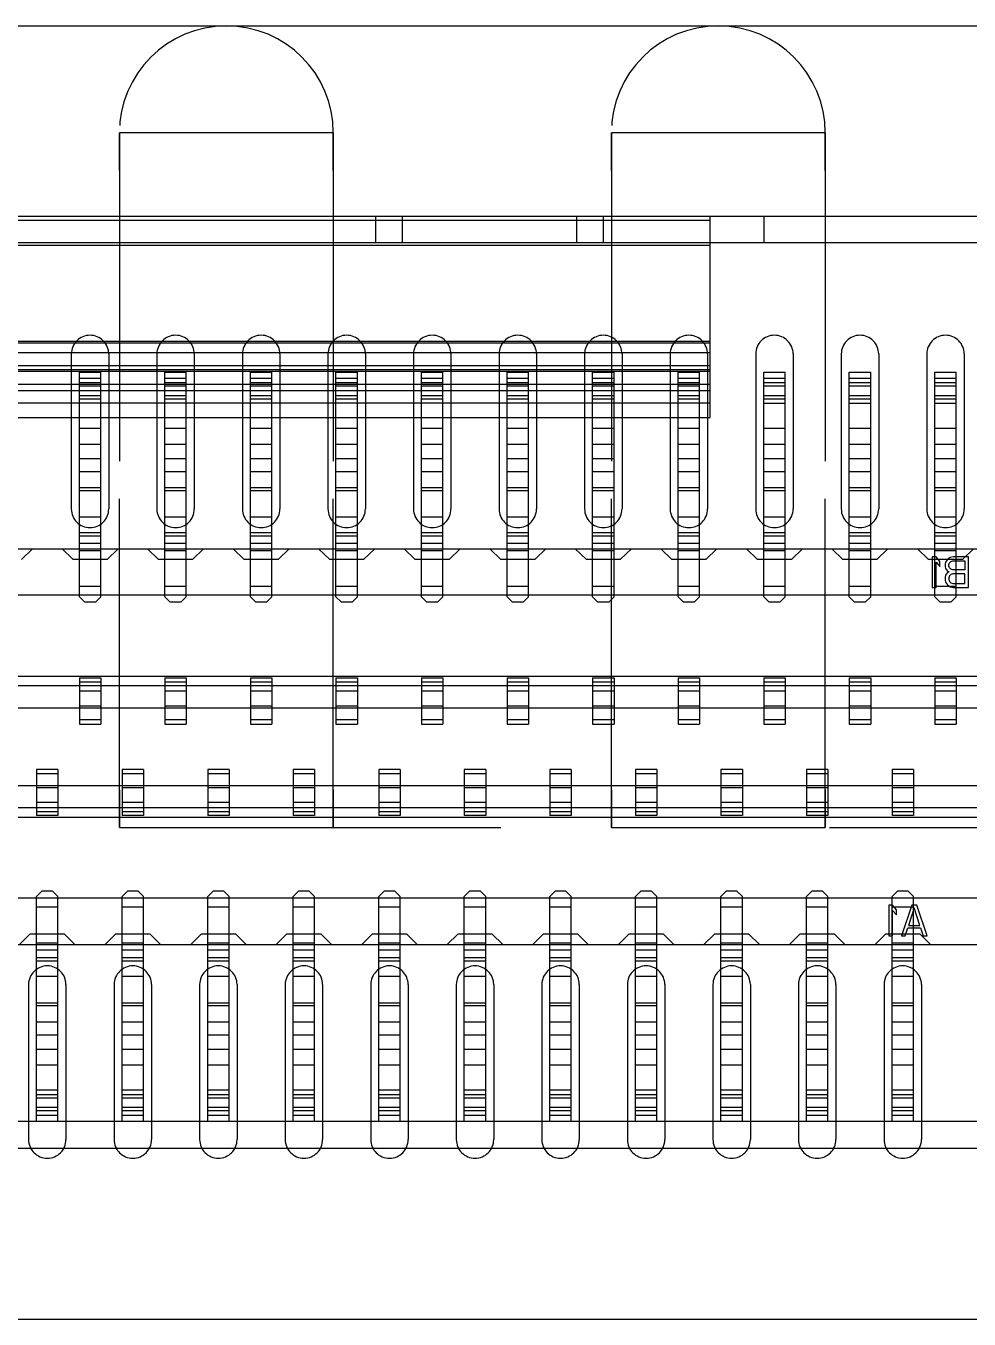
# Model space of a CAD drawing. Header units: millimetres. Extents: x 753 to 1632, y 352 to 973.
# Drawn here: x 1032.45 to 1041.27, y 761.05 to 773.15 of the extents above; entities that cross this region are included whole.
import ezdxf

# ---------------------------------------------------------------- set-up
doc = ezdxf.new("R2010")
doc.units = ezdxf.units.MM
doc.header["$LTSCALE"] = 30.734
doc.linetypes.add('HIDDEN', pattern=[0.2, 0.1, -0.1])
doc.layers.get('0').update_dxf_attribs({"linetype": 'CONTINUOUS'})
for name, color, linetype in [('02___PRT_ALL_AXES', 7, 'CONTINUOUS'), ('5_ALL_CURVES', 7, 'CONTINUOUS'), ('CURVES', 7, 'CONTINUOUS'), ('DEFAULT_2', 8, 'HIDDEN')]:
    doc.layers.add(name, color=color, linetype=linetype)

msp = doc.modelspace()

# ---------------------------------------------------------------- linework, layer by layer
at = {"color": 7, "linetype": 'Continuous'}
for p, q in [((1020.52568, 773.14776), (1043.52568, 773.14776)), ((1007.02568, 761.04776), (1106.52568, 761.04776))]:
    msp.add_line(p, q, dxfattribs=at)
at = {"color": 6, "linetype": 'Continuous'}
for p, q in [((1025.77568, 771.36797), (1042.32568, 771.36797)), ((1038.85068, 771.32622), (1029.25068, 771.32622)), ((1035.72068, 771.36797), (1035.72068, 771.11797)), ((1035.97068, 771.36797), (1035.97068, 771.11797)), ((1037.60068, 771.36797), (1037.60068, 771.11797)), ((1037.85068, 771.36797), (1037.85068, 771.11797)), ((1038.85068, 769.48496), (1038.85068, 771.36797)), ((1039.35068, 771.36797), (1039.35068, 771.11797)), ((1042.32568, 771.11797), (1025.77568, 771.11797)), ((1029.25068, 771.09704), (1038.85068, 771.09704)), ((1029.25068, 770.19643), (1038.85068, 770.19643)), ((1038.85068, 770.17959), (1029.25068, 770.17959)), ((1029.25068, 770.09172), (1038.85068, 770.09172)), ((1038.85068, 769.9673), (1029.25068, 769.9673)), ((1038.85068, 769.92959), (1029.25068, 769.92959)), ((1038.85068, 769.91495), (1029.25068, 769.91495)), ((1032.95068, 767.80494), (1032.95068, 769.90864)), ((1032.95068, 769.90856), (1033.15068, 769.90856)), ((1033.15068, 769.84965), (1032.95068, 769.84965)), ((1033.15068, 769.80823), (1032.95068, 769.80823)), ((1033.15068, 767.80494), (1033.15068, 769.90864)), ((1033.75068, 767.80494), (1033.75068, 769.90864)), ((1033.75068, 769.90856), (1033.95068, 769.90856)), ((1033.95068, 769.84965), (1033.75068, 769.84965)), ((1033.95068, 769.80823), (1033.75068, 769.80823)), ((1033.95068, 767.80494), (1033.95068, 769.90864)), ((1034.55068, 767.80494), (1034.55068, 769.90864)), ((1034.55068, 769.90856), (1034.75068, 769.90856)), ((1034.75068, 769.84965), (1034.55068, 769.84965)), ((1034.75068, 769.80823), (1034.55068, 769.80823)), ((1034.75068, 767.80494), (1034.75068, 769.90864)), ((1035.35068, 767.80494), (1035.35068, 769.90864)), ((1035.35068, 769.90856), (1035.55068, 769.90856)), ((1035.55068, 769.84965), (1035.35068, 769.84965)), ((1035.55068, 769.80823), (1035.35068, 769.80823)), ((1035.55068, 767.80494), (1035.55068, 769.90864)), ((1036.15068, 767.80494), (1036.15068, 769.90864)), ((1036.15068, 769.90856), (1036.35068, 769.90856)), ((1036.35068, 769.84965), (1036.15068, 769.84965)), ((1036.35068, 769.80823), (1036.15068, 769.80823)), ((1036.35068, 767.80494), (1036.35068, 769.90864)), ((1036.95068, 767.80494), (1036.95068, 769.90864)), ((1036.95068, 769.90856), (1037.15068, 769.90856)), ((1037.15068, 769.84965), (1036.95068, 769.84965)), ((1037.15068, 769.80823), (1036.95068, 769.80823)), ((1037.15068, 767.80494), (1037.15068, 769.90864)), ((1037.75068, 767.80494), (1037.75068, 769.90864)), ((1037.75068, 769.90856), (1037.95068, 769.90856)), ((1037.95068, 769.84965), (1037.75068, 769.84965)), ((1037.95068, 769.80823), (1037.75068, 769.80823)), ((1037.95068, 767.80494), (1037.95068, 769.90864)), ((1038.55068, 767.80494), (1038.55068, 769.90864)), ((1038.55068, 769.90856), (1038.75068, 769.90856)), ((1038.75068, 769.84965), (1038.55068, 769.84965)), ((1038.75068, 769.80823), (1038.55068, 769.80823)), ((1038.75068, 767.80494), (1038.75068, 769.90864)), ((1039.35068, 767.80494), (1039.35068, 769.90864)), ((1039.35068, 769.90856), (1039.55068, 769.90856)), ((1039.55068, 769.84965), (1039.35068, 769.84965)), ((1039.55068, 769.80823), (1039.35068, 769.80823)), ((1039.55068, 767.80494), (1039.55068, 769.90864)), ((1040.15068, 767.80494), (1040.15068, 769.90864)), ((1040.15068, 769.90856), (1040.35068, 769.90856)), ((1040.35068, 769.84965), (1040.15068, 769.84965)), ((1040.35068, 769.80823), (1040.15068, 769.80823)), ((1040.35068, 767.80494), (1040.35068, 769.90864)), ((1040.95068, 767.80494), (1040.95068, 769.90864)), ((1040.95068, 769.90856), (1041.15068, 769.90856)), ((1041.15068, 769.84965), (1040.95068, 769.84965)), ((1041.15068, 769.80823), (1040.95068, 769.80823)), ((1041.15068, 767.80494), (1041.15068, 769.90864)), ((1038.85068, 769.79354), (1029.25068, 769.79354)), ((1029.25068, 769.73496), (1038.85068, 769.73496)), ((1032.95068, 769.77894), (1033.15068, 769.77894)), ((1033.15068, 769.68752), (1032.95068, 769.68752)), ((1033.75068, 769.77894), (1033.95068, 769.77894)), ((1033.95068, 769.68752), (1033.75068, 769.68752)), ((1034.55068, 769.77894), (1034.75068, 769.77894)), ((1034.75068, 769.68752), (1034.55068, 769.68752)), ((1035.35068, 769.77894), (1035.55068, 769.77894)), ((1035.55068, 769.68752), (1035.35068, 769.68752)), ((1036.15068, 769.77894), (1036.35068, 769.77894)), ((1036.35068, 769.68752), (1036.15068, 769.68752)), ((1036.95068, 769.77894), (1037.15068, 769.77894)), ((1037.15068, 769.68752), (1036.95068, 769.68752)), ((1037.75068, 769.77894), (1037.95068, 769.77894)), ((1037.95068, 769.68752), (1037.75068, 769.68752)), ((1038.55068, 769.77894), (1038.75068, 769.77894)), ((1038.75068, 769.68752), (1038.55068, 769.68752)), ((1039.35068, 769.77894), (1039.55068, 769.77894)), ((1039.55068, 769.68752), (1039.35068, 769.68752)), ((1040.15068, 769.77894), (1040.35068, 769.77894)), ((1040.35068, 769.68752), (1040.15068, 769.68752)), ((1040.95068, 769.77894), (1041.15068, 769.77894)), ((1041.15068, 769.68752), (1040.95068, 769.68752)), ((1038.85068, 769.61676), (1029.25068, 769.61676)), ((1033.15068, 769.65583), (1032.95068, 769.65583)), ((1033.95068, 769.65583), (1033.75068, 769.65583)), ((1034.75068, 769.65583), (1034.55068, 769.65583)), ((1035.55068, 769.65583), (1035.35068, 769.65583)), ((1036.35068, 769.65583), (1036.15068, 769.65583)), ((1037.15068, 769.65583), (1036.95068, 769.65583)), ((1037.95068, 769.65583), (1037.75068, 769.65583)), ((1038.75068, 769.65583), (1038.55068, 769.65583)), ((1039.55068, 769.65583), (1039.35068, 769.65583)), ((1039.35068, 769.61681), (1039.55068, 769.61681)), ((1040.35068, 769.65583), (1040.15068, 769.65583)), ((1040.15068, 769.61681), (1040.35068, 769.61681)), ((1041.15068, 769.65583), (1040.95068, 769.65583)), ((1040.95068, 769.61681), (1041.15068, 769.61681)), ((1029.25068, 769.48496), (1038.85068, 769.48496)), ((1033.15068, 769.37912), (1032.95068, 769.37912)), ((1033.95068, 769.37912), (1033.75068, 769.37912)), ((1034.75068, 769.37912), (1034.55068, 769.37912)), ((1035.55068, 769.37912), (1035.35068, 769.37912)), ((1036.35068, 769.37912), (1036.15068, 769.37912)), ((1037.15068, 769.37912), (1036.95068, 769.37912)), ((1037.95068, 769.37912), (1037.75068, 769.37912)), ((1038.75068, 769.37912), (1038.55068, 769.37912)), ((1039.55068, 769.37912), (1039.35068, 769.37912)), ((1040.35068, 769.37912), (1040.15068, 769.37912)), ((1041.15068, 769.37912), (1040.95068, 769.37912)), ((1033.15068, 769.23129), (1032.95068, 769.23129)), ((1033.95068, 769.23129), (1033.75068, 769.23129)), ((1034.75068, 769.23129), (1034.55068, 769.23129)), ((1035.55068, 769.23129), (1035.35068, 769.23129)), ((1036.35068, 769.23129), (1036.15068, 769.23129)), ((1037.15068, 769.23129), (1036.95068, 769.23129)), ((1037.95068, 769.23129), (1037.75068, 769.23129)), ((1038.75068, 769.23129), (1038.55068, 769.23129)), ((1039.55068, 769.23129), (1039.35068, 769.23129)), ((1040.35068, 769.23129), (1040.15068, 769.23129)), ((1041.15068, 769.23129), (1040.95068, 769.23129)), ((1032.95068, 769.09985), (1033.15068, 769.09985)), ((1033.75068, 769.09985), (1033.95068, 769.09985)), ((1034.55068, 769.09985), (1034.75068, 769.09985)), ((1035.35068, 769.09985), (1035.55068, 769.09985)), ((1036.15068, 769.09985), (1036.35068, 769.09985)), ((1036.95068, 769.09985), (1037.15068, 769.09985)), ((1037.75068, 769.09985), (1037.95068, 769.09985)), ((1038.55068, 769.09985), (1038.75068, 769.09985)), ((1039.35068, 769.09985), (1039.55068, 769.09985)), ((1040.15068, 769.09985), (1040.35068, 769.09985)), ((1040.95068, 769.09985), (1041.15068, 769.09985)), ((1032.95068, 768.97912), (1033.15068, 768.97912)), ((1033.75068, 768.97912), (1033.95068, 768.97912)), ((1034.55068, 768.97912), (1034.75068, 768.97912)), ((1035.35068, 768.97912), (1035.55068, 768.97912)), ((1036.15068, 768.97912), (1036.35068, 768.97912)), ((1036.95068, 768.97912), (1037.15068, 768.97912)), ((1037.75068, 768.97912), (1037.95068, 768.97912)), ((1038.55068, 768.97912), (1038.75068, 768.97912)), ((1039.35068, 768.97912), (1039.55068, 768.97912)), ((1040.15068, 768.97912), (1040.35068, 768.97912)), ((1040.95068, 768.97912), (1041.15068, 768.97912)), ((1033.15068, 768.82672), (1032.95068, 768.82672)), ((1033.15068, 768.79743), (1032.95068, 768.79743)), ((1033.95068, 768.82672), (1033.75068, 768.82672)), ((1033.95068, 768.79743), (1033.75068, 768.79743)), ((1034.75068, 768.82672), (1034.55068, 768.82672)), ((1034.75068, 768.79743), (1034.55068, 768.79743)), ((1035.55068, 768.82672), (1035.35068, 768.82672)), ((1035.55068, 768.79743), (1035.35068, 768.79743)), ((1036.35068, 768.82672), (1036.15068, 768.82672)), ((1036.35068, 768.79743), (1036.15068, 768.79743)), ((1037.15068, 768.82672), (1036.95068, 768.82672)), ((1037.15068, 768.79743), (1036.95068, 768.79743)), ((1037.95068, 768.82672), (1037.75068, 768.82672)), ((1037.95068, 768.79743), (1037.75068, 768.79743)), ((1038.75068, 768.82672), (1038.55068, 768.82672)), ((1038.75068, 768.79743), (1038.55068, 768.79743)), ((1039.55068, 768.82672), (1039.35068, 768.82672)), ((1039.55068, 768.79743), (1039.35068, 768.79743)), ((1040.35068, 768.82672), (1040.15068, 768.82672)), ((1040.35068, 768.79743), (1040.15068, 768.79743)), ((1041.15068, 768.82672), (1040.95068, 768.82672)), ((1041.15068, 768.79743), (1040.95068, 768.79743)), ((1033.15068, 768.55058), (1032.95068, 768.55058)), ((1033.95068, 768.55058), (1033.75068, 768.55058)), ((1034.75068, 768.55058), (1034.55068, 768.55058)), ((1035.55068, 768.55058), (1035.35068, 768.55058)), ((1036.35068, 768.55058), (1036.15068, 768.55058)), ((1037.15068, 768.55058), (1036.95068, 768.55058)), ((1037.95068, 768.55058), (1037.75068, 768.55058)), ((1038.75068, 768.55058), (1038.55068, 768.55058)), ((1039.55068, 768.55058), (1039.35068, 768.55058)), ((1040.35068, 768.55058), (1040.15068, 768.55058)), ((1041.15068, 768.55058), (1040.95068, 768.55058)), ((1032.95068, 768.40916), (1033.15068, 768.40916)), ((1032.95068, 768.3777), (1033.15068, 768.3777)), ((1033.75068, 768.40916), (1033.95068, 768.40916)), ((1033.75068, 768.3777), (1033.95068, 768.3777)), ((1034.55068, 768.40916), (1034.75068, 768.40916)), ((1034.55068, 768.3777), (1034.75068, 768.3777)), ((1035.35068, 768.40916), (1035.55068, 768.40916)), ((1035.35068, 768.3777), (1035.55068, 768.3777)), ((1036.15068, 768.40916), (1036.35068, 768.40916)), ((1036.15068, 768.3777), (1036.35068, 768.3777)), ((1036.95068, 768.40916), (1037.15068, 768.40916)), ((1036.95068, 768.3777), (1037.15068, 768.3777)), ((1037.75068, 768.40916), (1037.95068, 768.40916)), ((1037.75068, 768.3777), (1037.95068, 768.3777)), ((1038.55068, 768.40916), (1038.75068, 768.40916)), ((1038.55068, 768.3777), (1038.75068, 768.3777)), ((1039.35068, 768.40916), (1039.55068, 768.40916)), ((1039.35068, 768.3777), (1039.55068, 768.3777)), ((1040.15068, 768.40916), (1040.35068, 768.40916)), ((1040.15068, 768.3777), (1040.35068, 768.3777)), ((1040.95068, 768.40916), (1041.15068, 768.40916)), ((1040.95068, 768.3777), (1041.15068, 768.3777)), ((1025.35068, 768.25494), (1042.75068, 768.25494)), ((1032.51273, 768.25494), (1032.40946, 768.15345)), ((1032.78863, 768.25494), (1032.89191, 768.15345)), ((1033.15068, 768.30345), (1032.95068, 768.30345)), ((1033.15068, 768.23628), (1032.95068, 768.23628)), ((1033.31273, 768.25494), (1033.20946, 768.15345)), ((1033.58863, 768.25494), (1033.69191, 768.15345)), ((1033.95068, 768.30345), (1033.75068, 768.30345)), ((1033.95068, 768.23628), (1033.75068, 768.23628)), ((1034.11273, 768.25494), (1034.00946, 768.15345)), ((1034.38863, 768.25494), (1034.49191, 768.15345)), ((1034.75068, 768.30345), (1034.55068, 768.30345)), ((1034.75068, 768.23628), (1034.55068, 768.23628)), ((1034.91273, 768.25494), (1034.80946, 768.15345)), ((1035.18863, 768.25494), (1035.29191, 768.15345)), ((1035.55068, 768.30345), (1035.35068, 768.30345)), ((1035.55068, 768.23628), (1035.35068, 768.23628)), ((1035.71273, 768.25494), (1035.60946, 768.15345)), ((1035.98863, 768.25494), (1036.09191, 768.15345)), ((1036.35068, 768.30345), (1036.15068, 768.30345)), ((1036.35068, 768.23628), (1036.15068, 768.23628)), ((1036.51273, 768.25494), (1036.40946, 768.15345)), ((1036.78863, 768.25494), (1036.89191, 768.15345)), ((1037.15068, 768.30345), (1036.95068, 768.30345)), ((1037.15068, 768.23628), (1036.95068, 768.23628)), ((1037.31273, 768.25494), (1037.20946, 768.15345)), ((1037.58863, 768.25494), (1037.69191, 768.15345)), ((1037.95068, 768.30345), (1037.75068, 768.30345)), ((1037.95068, 768.23628), (1037.75068, 768.23628)), ((1038.11273, 768.25494), (1038.00946, 768.15345)), ((1038.38863, 768.25494), (1038.49191, 768.15345)), ((1038.75068, 768.30345), (1038.55068, 768.30345)), ((1038.75068, 768.23628), (1038.55068, 768.23628)), ((1038.91273, 768.25494), (1038.80946, 768.15345)), ((1039.18863, 768.25494), (1039.29191, 768.15345)), ((1039.55068, 768.30345), (1039.35068, 768.30345)), ((1039.55068, 768.23628), (1039.35068, 768.23628)), ((1039.71273, 768.25494), (1039.60946, 768.15345)), ((1039.98863, 768.25494), (1040.09191, 768.15345)), ((1040.35068, 768.30345), (1040.15068, 768.30345)), ((1040.35068, 768.23628), (1040.15068, 768.23628)), ((1040.51273, 768.25494), (1040.40946, 768.15345)), ((1040.78863, 768.25494), (1040.89191, 768.15345)), ((1041.15068, 768.30345), (1040.95068, 768.30345)), ((1041.15068, 768.23628), (1040.95068, 768.23628)), ((1041.31273, 768.25494), (1041.20946, 768.15345)), ((1033.20946, 768.15345), (1032.89191, 768.15345)), ((1034.00946, 768.15345), (1033.69191, 768.15345)), ((1034.80946, 768.15345), (1034.49191, 768.15345)), ((1035.60946, 768.15345), (1035.29191, 768.15345)), ((1036.40946, 768.15345), (1036.09191, 768.15345)), ((1037.20946, 768.15345), (1036.89191, 768.15345)), ((1038.00946, 768.15345), (1037.69191, 768.15345)), ((1038.80946, 768.15345), (1038.49191, 768.15345)), ((1039.60946, 768.15345), (1039.29191, 768.15345)), ((1040.40946, 768.15345), (1040.09191, 768.15345)), ((1041.20946, 768.15345), (1040.89191, 768.15345)), ((1032.95068, 767.90494), (1033.15068, 767.90494)), ((1033.75068, 767.90494), (1033.95068, 767.90494)), ((1034.55068, 767.90494), (1034.75068, 767.90494)), ((1035.35068, 767.90494), (1035.55068, 767.90494)), ((1036.15068, 767.90494), (1036.35068, 767.90494)), ((1036.95068, 767.90494), (1037.15068, 767.90494)), ((1037.75068, 767.90494), (1037.95068, 767.90494)), ((1038.55068, 767.90494), (1038.75068, 767.90494)), ((1039.35068, 767.90494), (1039.55068, 767.90494)), ((1040.15068, 767.90494), (1040.35068, 767.90494)), ((1040.95068, 767.90494), (1041.15068, 767.90494)), ((1042.61108, 767.82092), (1025.49028, 767.82092)), ((1032.95068, 767.80494), (1033.00068, 767.75494)), ((1033.10068, 767.75494), (1033.00068, 767.75494)), ((1033.15068, 767.80494), (1033.10068, 767.75494)), ((1033.75068, 767.80494), (1033.80068, 767.75494)), ((1033.90068, 767.75494), (1033.80068, 767.75494)), ((1033.95068, 767.80494), (1033.90068, 767.75494)), ((1034.55068, 767.80494), (1034.60068, 767.75494)), ((1034.70068, 767.75494), (1034.60068, 767.75494)), ((1034.75068, 767.80494), (1034.70068, 767.75494)), ((1035.35068, 767.80494), (1035.40068, 767.75494)), ((1035.50068, 767.75494), (1035.40068, 767.75494)), ((1035.55068, 767.80494), (1035.50068, 767.75494)), ((1036.15068, 767.80494), (1036.20068, 767.75494)), ((1036.30068, 767.75494), (1036.20068, 767.75494)), ((1036.35068, 767.80494), (1036.30068, 767.75494)), ((1036.95068, 767.80494), (1037.00068, 767.75494)), ((1037.10068, 767.75494), (1037.00068, 767.75494)), ((1037.15068, 767.80494), (1037.10068, 767.75494)), ((1037.75068, 767.80494), (1037.80068, 767.75494)), ((1037.90068, 767.75494), (1037.80068, 767.75494)), ((1037.95068, 767.80494), (1037.90068, 767.75494)), ((1038.55068, 767.80494), (1038.60068, 767.75494)), ((1038.70068, 767.75494), (1038.60068, 767.75494)), ((1038.75068, 767.80494), (1038.70068, 767.75494)), ((1039.35068, 767.80494), (1039.40068, 767.75494)), ((1039.50068, 767.75494), (1039.40068, 767.75494)), ((1039.55068, 767.80494), (1039.50068, 767.75494)), ((1040.15068, 767.80494), (1040.20068, 767.75494)), ((1040.30068, 767.75494), (1040.20068, 767.75494)), ((1040.35068, 767.80494), (1040.30068, 767.75494)), ((1040.95068, 767.80494), (1041.00068, 767.75494)), ((1041.10068, 767.75494), (1041.00068, 767.75494)), ((1041.15068, 767.80494), (1041.10068, 767.75494)), ((1042.04706, 767.06167), (1026.0543, 767.06167)), ((1032.95068, 767.04662), (1032.95068, 766.61521)), ((1032.95068, 767.04662), (1033.15068, 767.04662)), ((1033.15068, 767.04662), (1033.15068, 766.61521)), ((1033.75068, 767.04662), (1033.75068, 766.61521)), ((1033.75068, 767.04662), (1033.95068, 767.04662)), ((1033.95068, 767.04662), (1033.95068, 766.61521)), ((1034.55068, 767.04662), (1034.55068, 766.61521)), ((1034.55068, 767.04662), (1034.75068, 767.04662)), ((1034.75068, 767.04662), (1034.75068, 766.61521)), ((1035.35068, 767.04662), (1035.35068, 766.61521)), ((1035.35068, 767.04662), (1035.55068, 767.04662)), ((1035.55068, 767.04662), (1035.55068, 766.61521)), ((1036.15068, 767.04662), (1036.15068, 766.61521)), ((1036.15068, 767.04662), (1036.35068, 767.04662)), ((1036.35068, 767.04662), (1036.35068, 766.61521)), ((1036.95068, 767.04662), (1036.95068, 766.61521)), ((1036.95068, 767.04662), (1037.15068, 767.04662)), ((1037.15068, 767.04662), (1037.15068, 766.61521)), ((1037.75068, 767.04662), (1037.75068, 766.61521)), ((1037.75068, 767.04662), (1037.95068, 767.04662)), ((1037.95068, 767.04662), (1037.95068, 766.61521)), ((1038.55068, 767.04662), (1038.55068, 766.61521)), ((1038.55068, 767.04662), (1038.75068, 767.04662)), ((1038.75068, 767.04662), (1038.75068, 766.61521)), ((1039.35068, 767.04662), (1039.35068, 766.61521)), ((1039.35068, 767.04662), (1039.55068, 767.04662)), ((1039.55068, 767.04662), (1039.55068, 766.61521)), ((1040.15068, 767.04662), (1040.15068, 766.61521)), ((1040.15068, 767.04662), (1040.35068, 767.04662)), ((1040.35068, 767.04662), (1040.35068, 766.61521)), ((1040.95068, 767.04662), (1040.95068, 766.61521)), ((1040.95068, 767.04662), (1041.15068, 767.04662)), ((1041.15068, 767.04662), (1041.15068, 766.61521)), ((1041.95068, 766.97146), (1026.15068, 766.97146)), ((1033.15068, 767.00836), (1032.95068, 767.00836)), ((1032.95068, 766.92477), (1033.15068, 766.92477)), ((1033.95068, 767.00836), (1033.75068, 767.00836)), ((1033.75068, 766.92477), (1033.95068, 766.92477)), ((1034.75068, 767.00836), (1034.55068, 767.00836)), ((1034.55068, 766.92477), (1034.75068, 766.92477)), ((1035.55068, 767.00836), (1035.35068, 767.00836)), ((1035.35068, 766.92477), (1035.55068, 766.92477)), ((1036.35068, 767.00836), (1036.15068, 767.00836)), ((1036.15068, 766.92477), (1036.35068, 766.92477)), ((1037.15068, 767.00836), (1036.95068, 767.00836)), ((1036.95068, 766.92477), (1037.15068, 766.92477)), ((1037.95068, 767.00836), (1037.75068, 767.00836)), ((1037.75068, 766.92477), (1037.95068, 766.92477)), ((1038.75068, 767.00836), (1038.55068, 767.00836)), ((1038.55068, 766.92477), (1038.75068, 766.92477)), ((1039.55068, 767.00836), (1039.35068, 767.00836)), ((1039.35068, 766.92477), (1039.55068, 766.92477)), ((1040.35068, 767.00836), (1040.15068, 767.00836)), ((1040.15068, 766.92477), (1040.35068, 766.92477)), ((1041.15068, 767.00836), (1040.95068, 767.00836)), ((1040.95068, 766.92477), (1041.15068, 766.92477)), ((1032.95068, 766.78691), (1033.15068, 766.78691)), ((1033.75068, 766.78691), (1033.95068, 766.78691)), ((1034.55068, 766.78691), (1034.75068, 766.78691)), ((1035.35068, 766.78691), (1035.55068, 766.78691)), ((1036.15068, 766.78691), (1036.35068, 766.78691)), ((1036.95068, 766.78691), (1037.15068, 766.78691)), ((1037.75068, 766.78691), (1037.95068, 766.78691)), ((1038.55068, 766.78691), (1038.75068, 766.78691)), ((1039.35068, 766.78691), (1039.55068, 766.78691)), ((1040.15068, 766.78691), (1040.35068, 766.78691)), ((1040.95068, 766.78691), (1041.15068, 766.78691)), ((1026.15068, 766.76797), (1041.95068, 766.76797)), ((1033.15068, 766.65452), (1032.95068, 766.65452)), ((1032.95068, 766.61521), (1033.15068, 766.61521)), ((1033.95068, 766.65452), (1033.75068, 766.65452)), ((1033.75068, 766.61521), (1033.95068, 766.61521)), ((1034.75068, 766.65452), (1034.55068, 766.65452)), ((1034.55068, 766.61521), (1034.75068, 766.61521)), ((1035.55068, 766.65452), (1035.35068, 766.65452)), ((1035.35068, 766.61521), (1035.55068, 766.61521)), ((1036.35068, 766.65452), (1036.15068, 766.65452)), ((1036.15068, 766.61521), (1036.35068, 766.61521)), ((1037.15068, 766.65452), (1036.95068, 766.65452)), ((1036.95068, 766.61521), (1037.15068, 766.61521)), ((1037.95068, 766.65452), (1037.75068, 766.65452)), ((1037.75068, 766.61521), (1037.95068, 766.61521)), ((1038.75068, 766.65452), (1038.55068, 766.65452)), ((1038.55068, 766.61521), (1038.75068, 766.61521)), ((1039.55068, 766.65452), (1039.35068, 766.65452)), ((1039.35068, 766.61521), (1039.55068, 766.61521)), ((1040.35068, 766.65452), (1040.15068, 766.65452)), ((1040.15068, 766.61521), (1040.35068, 766.61521)), ((1041.15068, 766.65452), (1040.95068, 766.65452)), ((1040.95068, 766.61521), (1041.15068, 766.61521)), ((1032.55068, 766.19074), (1032.55068, 765.75933)), ((1032.75068, 766.19074), (1032.55068, 766.19074)), ((1032.75068, 766.19074), (1032.75068, 765.75933)), ((1033.35068, 766.19074), (1033.35068, 765.75933)), ((1033.55068, 766.19074), (1033.35068, 766.19074)), ((1033.55068, 766.19074), (1033.55068, 765.75933)), ((1034.15068, 766.19074), (1034.15068, 765.75933)), ((1034.35068, 766.19074), (1034.15068, 766.19074)), ((1034.35068, 766.19074), (1034.35068, 765.75933)), ((1034.95068, 766.19074), (1034.95068, 765.75933)), ((1035.15068, 766.19074), (1034.95068, 766.19074)), ((1035.15068, 766.19074), (1035.15068, 765.75933)), ((1035.75068, 766.19074), (1035.75068, 765.75933)), ((1035.95068, 766.19074), (1035.75068, 766.19074)), ((1035.95068, 766.19074), (1035.95068, 765.75933)), ((1036.55068, 766.19074), (1036.55068, 765.75933)), ((1036.75068, 766.19074), (1036.55068, 766.19074)), ((1036.75068, 766.19074), (1036.75068, 765.75933)), ((1037.35068, 766.19074), (1037.35068, 765.75933)), ((1037.55068, 766.19074), (1037.35068, 766.19074)), ((1037.55068, 766.19074), (1037.55068, 765.75933)), ((1038.15068, 766.19074), (1038.15068, 765.75933)), ((1038.35068, 766.19074), (1038.15068, 766.19074)), ((1038.35068, 766.19074), (1038.35068, 765.75933)), ((1038.95068, 766.19074), (1038.95068, 765.75933)), ((1039.15068, 766.19074), (1038.95068, 766.19074)), ((1039.15068, 766.19074), (1039.15068, 765.75933)), ((1039.75068, 766.19074), (1039.75068, 765.75933)), ((1039.95068, 766.19074), (1039.75068, 766.19074)), ((1039.95068, 766.19074), (1039.95068, 765.75933)), ((1040.55068, 766.19074), (1040.55068, 765.75933)), ((1040.75068, 766.19074), (1040.55068, 766.19074)), ((1040.75068, 766.19074), (1040.75068, 765.75933)), ((1032.55068, 766.15143), (1032.75068, 766.15143)), ((1033.35068, 766.15143), (1033.55068, 766.15143)), ((1034.15068, 766.15143), (1034.35068, 766.15143)), ((1034.95068, 766.15143), (1035.15068, 766.15143)), ((1035.75068, 766.15143), (1035.95068, 766.15143)), ((1036.55068, 766.15143), (1036.75068, 766.15143)), ((1037.35068, 766.15143), (1037.55068, 766.15143)), ((1038.15068, 766.15143), (1038.35068, 766.15143)), ((1038.95068, 766.15143), (1039.15068, 766.15143)), ((1039.75068, 766.15143), (1039.95068, 766.15143)), ((1040.55068, 766.15143), (1040.75068, 766.15143)), ((1041.95068, 766.03797), (1026.15068, 766.03797)), ((1032.75068, 766.01904), (1032.55068, 766.01904)), ((1033.55068, 766.01904), (1033.35068, 766.01904)), ((1034.35068, 766.01904), (1034.15068, 766.01904)), ((1035.15068, 766.01904), (1034.95068, 766.01904)), ((1035.95068, 766.01904), (1035.75068, 766.01904)), ((1036.75068, 766.01904), (1036.55068, 766.01904)), ((1037.55068, 766.01904), (1037.35068, 766.01904)), ((1038.35068, 766.01904), (1038.15068, 766.01904)), ((1039.15068, 766.01904), (1038.95068, 766.01904)), ((1039.95068, 766.01904), (1039.75068, 766.01904)), ((1040.75068, 766.01904), (1040.55068, 766.01904)), ((1026.15068, 765.83448), (1041.95068, 765.83448)), ((1032.75068, 765.88118), (1032.55068, 765.88118)), ((1033.55068, 765.88118), (1033.35068, 765.88118)), ((1034.35068, 765.88118), (1034.15068, 765.88118)), ((1035.15068, 765.88118), (1034.95068, 765.88118)), ((1035.95068, 765.88118), (1035.75068, 765.88118)), ((1036.75068, 765.88118), (1036.55068, 765.88118)), ((1037.55068, 765.88118), (1037.35068, 765.88118)), ((1038.35068, 765.88118), (1038.15068, 765.88118)), ((1039.15068, 765.88118), (1038.95068, 765.88118)), ((1039.95068, 765.88118), (1039.75068, 765.88118)), ((1040.75068, 765.88118), (1040.55068, 765.88118)), ((1026.0543, 765.74428), (1042.04706, 765.74428)), ((1032.55068, 765.79758), (1032.75068, 765.79758)), ((1032.75068, 765.75933), (1032.55068, 765.75933)), ((1033.35068, 765.79758), (1033.55068, 765.79758)), ((1033.55068, 765.75933), (1033.35068, 765.75933)), ((1034.15068, 765.79758), (1034.35068, 765.79758)), ((1034.35068, 765.75933), (1034.15068, 765.75933)), ((1034.95068, 765.79758), (1035.15068, 765.79758)), ((1035.15068, 765.75933), (1034.95068, 765.75933)), ((1035.75068, 765.79758), (1035.95068, 765.79758)), ((1035.95068, 765.75933), (1035.75068, 765.75933)), ((1036.55068, 765.79758), (1036.75068, 765.79758)), ((1036.75068, 765.75933), (1036.55068, 765.75933)), ((1037.35068, 765.79758), (1037.55068, 765.79758)), ((1037.55068, 765.75933), (1037.35068, 765.75933)), ((1038.15068, 765.79758), (1038.35068, 765.79758)), ((1038.35068, 765.75933), (1038.15068, 765.75933)), ((1038.95068, 765.79758), (1039.15068, 765.79758)), ((1039.15068, 765.75933), (1038.95068, 765.75933)), ((1039.75068, 765.79758), (1039.95068, 765.79758)), ((1039.95068, 765.75933), (1039.75068, 765.75933)), ((1040.55068, 765.79758), (1040.75068, 765.79758)), ((1040.75068, 765.75933), (1040.55068, 765.75933)), ((1042.61108, 764.98502), (1025.49028, 764.98502)), ((1032.60068, 765.05101), (1032.55068, 765.00101)), ((1032.55068, 762.8973), (1032.55068, 765.00101)), ((1032.70068, 765.05101), (1032.60068, 765.05101)), ((1032.70068, 765.05101), (1032.75068, 765.00101)), ((1032.75068, 762.8973), (1032.75068, 765.00101)), ((1033.40068, 765.05101), (1033.35068, 765.00101)), ((1033.35068, 762.8973), (1033.35068, 765.00101)), ((1033.50068, 765.05101), (1033.40068, 765.05101)), ((1033.50068, 765.05101), (1033.55068, 765.00101)), ((1033.55068, 762.8973), (1033.55068, 765.00101)), ((1034.20068, 765.05101), (1034.15068, 765.00101)), ((1034.15068, 762.8973), (1034.15068, 765.00101)), ((1034.30068, 765.05101), (1034.20068, 765.05101)), ((1034.30068, 765.05101), (1034.35068, 765.00101)), ((1034.35068, 762.8973), (1034.35068, 765.00101)), ((1035.00068, 765.05101), (1034.95068, 765.00101)), ((1034.95068, 762.8973), (1034.95068, 765.00101)), ((1035.10068, 765.05101), (1035.00068, 765.05101)), ((1035.10068, 765.05101), (1035.15068, 765.00101)), ((1035.15068, 762.8973), (1035.15068, 765.00101)), ((1035.80068, 765.05101), (1035.75068, 765.00101)), ((1035.75068, 762.8973), (1035.75068, 765.00101)), ((1035.90068, 765.05101), (1035.80068, 765.05101)), ((1035.90068, 765.05101), (1035.95068, 765.00101)), ((1035.95068, 762.8973), (1035.95068, 765.00101)), ((1036.60068, 765.05101), (1036.55068, 765.00101)), ((1036.55068, 762.8973), (1036.55068, 765.00101)), ((1036.70068, 765.05101), (1036.60068, 765.05101)), ((1036.70068, 765.05101), (1036.75068, 765.00101)), ((1036.75068, 762.8973), (1036.75068, 765.00101)), ((1037.40068, 765.05101), (1037.35068, 765.00101)), ((1037.35068, 762.8973), (1037.35068, 765.00101)), ((1037.50068, 765.05101), (1037.40068, 765.05101)), ((1037.50068, 765.05101), (1037.55068, 765.00101)), ((1037.55068, 762.8973), (1037.55068, 765.00101)), ((1038.20068, 765.05101), (1038.15068, 765.00101)), ((1038.15068, 762.8973), (1038.15068, 765.00101)), ((1038.30068, 765.05101), (1038.20068, 765.05101)), ((1038.30068, 765.05101), (1038.35068, 765.00101)), ((1038.35068, 762.8973), (1038.35068, 765.00101)), ((1039.00068, 765.05101), (1038.95068, 765.00101)), ((1038.95068, 762.8973), (1038.95068, 765.00101)), ((1039.10068, 765.05101), (1039.00068, 765.05101)), ((1039.10068, 765.05101), (1039.15068, 765.00101)), ((1039.15068, 762.8973), (1039.15068, 765.00101)), ((1039.80068, 765.05101), (1039.75068, 765.00101)), ((1039.75068, 762.8973), (1039.75068, 765.00101)), ((1039.90068, 765.05101), (1039.80068, 765.05101)), ((1039.90068, 765.05101), (1039.95068, 765.00101)), ((1039.95068, 762.8973), (1039.95068, 765.00101)), ((1040.60068, 765.05101), (1040.55068, 765.00101)), ((1040.55068, 762.8973), (1040.55068, 765.00101)), ((1040.70068, 765.05101), (1040.60068, 765.05101)), ((1040.70068, 765.05101), (1040.75068, 765.00101)), ((1040.75068, 762.8973), (1040.75068, 765.00101)), ((1032.75068, 764.90101), (1032.55068, 764.90101)), ((1033.55068, 764.90101), (1033.35068, 764.90101)), ((1034.35068, 764.90101), (1034.15068, 764.90101)), ((1035.15068, 764.90101), (1034.95068, 764.90101)), ((1035.95068, 764.90101), (1035.75068, 764.90101)), ((1036.75068, 764.90101), (1036.55068, 764.90101)), ((1037.55068, 764.90101), (1037.35068, 764.90101)), ((1038.35068, 764.90101), (1038.15068, 764.90101)), ((1039.15068, 764.90101), (1038.95068, 764.90101)), ((1039.95068, 764.90101), (1039.75068, 764.90101)), ((1040.75068, 764.90101), (1040.55068, 764.90101)), ((1032.49191, 764.65249), (1032.38863, 764.55101)), ((1032.49191, 764.65249), (1032.80946, 764.65249)), ((1032.80946, 764.65249), (1032.91273, 764.55101)), ((1033.29191, 764.65249), (1033.18863, 764.55101)), ((1033.29191, 764.65249), (1033.60946, 764.65249)), ((1033.60946, 764.65249), (1033.71273, 764.55101)), ((1034.09191, 764.65249), (1033.98863, 764.55101)), ((1034.09191, 764.65249), (1034.40946, 764.65249)), ((1034.40946, 764.65249), (1034.51273, 764.55101)), ((1034.89191, 764.65249), (1034.78863, 764.55101)), ((1034.89191, 764.65249), (1035.20946, 764.65249)), ((1035.20946, 764.65249), (1035.31273, 764.55101)), ((1035.69191, 764.65249), (1035.58863, 764.55101)), ((1035.69191, 764.65249), (1036.00946, 764.65249)), ((1036.00946, 764.65249), (1036.11273, 764.55101)), ((1036.49191, 764.65249), (1036.38863, 764.55101)), ((1036.49191, 764.65249), (1036.80946, 764.65249)), ((1036.80946, 764.65249), (1036.91273, 764.55101)), ((1037.29191, 764.65249), (1037.18863, 764.55101)), ((1037.29191, 764.65249), (1037.60946, 764.65249)), ((1037.60946, 764.65249), (1037.71273, 764.55101)), ((1038.09191, 764.65249), (1037.98863, 764.55101)), ((1038.09191, 764.65249), (1038.40946, 764.65249)), ((1038.40946, 764.65249), (1038.51273, 764.55101)), ((1038.89191, 764.65249), (1038.78863, 764.55101)), ((1038.89191, 764.65249), (1039.20946, 764.65249)), ((1039.20946, 764.65249), (1039.31273, 764.55101)), ((1039.69191, 764.65249), (1039.58863, 764.55101)), ((1039.69191, 764.65249), (1040.00946, 764.65249)), ((1040.00946, 764.65249), (1040.11273, 764.55101)), ((1040.49191, 764.65249), (1040.38863, 764.55101)), ((1040.49191, 764.65249), (1040.80946, 764.65249)), ((1040.80946, 764.65249), (1040.91273, 764.55101)), ((1042.75068, 764.55101), (1025.35068, 764.55101)), ((1032.55068, 764.56966), (1032.75068, 764.56966)), ((1032.55068, 764.50249), (1032.75068, 764.50249)), ((1033.35068, 764.56966), (1033.55068, 764.56966)), ((1033.35068, 764.50249), (1033.55068, 764.50249)), ((1034.15068, 764.56966), (1034.35068, 764.56966)), ((1034.15068, 764.50249), (1034.35068, 764.50249)), ((1034.95068, 764.56966), (1035.15068, 764.56966)), ((1034.95068, 764.50249), (1035.15068, 764.50249)), ((1035.75068, 764.56966), (1035.95068, 764.56966)), ((1035.75068, 764.50249), (1035.95068, 764.50249)), ((1036.55068, 764.56966), (1036.75068, 764.56966)), ((1036.55068, 764.50249), (1036.75068, 764.50249)), ((1037.35068, 764.56966), (1037.55068, 764.56966)), ((1037.35068, 764.50249), (1037.55068, 764.50249)), ((1038.15068, 764.56966), (1038.35068, 764.56966)), ((1038.15068, 764.50249), (1038.35068, 764.50249)), ((1038.95068, 764.56966), (1039.15068, 764.56966)), ((1038.95068, 764.50249), (1039.15068, 764.50249)), ((1039.75068, 764.56966), (1039.95068, 764.56966)), ((1039.75068, 764.50249), (1039.95068, 764.50249)), ((1040.55068, 764.56966), (1040.75068, 764.56966)), ((1040.55068, 764.50249), (1040.75068, 764.50249)), ((1032.75068, 764.42824), (1032.55068, 764.42824)), ((1032.75068, 764.39678), (1032.55068, 764.39678)), ((1033.55068, 764.42824), (1033.35068, 764.42824)), ((1033.55068, 764.39678), (1033.35068, 764.39678)), ((1034.35068, 764.42824), (1034.15068, 764.42824)), ((1034.35068, 764.39678), (1034.15068, 764.39678)), ((1035.15068, 764.42824), (1034.95068, 764.42824)), ((1035.15068, 764.39678), (1034.95068, 764.39678)), ((1035.95068, 764.42824), (1035.75068, 764.42824)), ((1035.95068, 764.39678), (1035.75068, 764.39678)), ((1036.75068, 764.42824), (1036.55068, 764.42824)), ((1036.75068, 764.39678), (1036.55068, 764.39678)), ((1037.55068, 764.42824), (1037.35068, 764.42824)), ((1037.55068, 764.39678), (1037.35068, 764.39678)), ((1038.35068, 764.42824), (1038.15068, 764.42824)), ((1038.35068, 764.39678), (1038.15068, 764.39678)), ((1039.15068, 764.42824), (1038.95068, 764.42824)), ((1039.15068, 764.39678), (1038.95068, 764.39678)), ((1039.95068, 764.42824), (1039.75068, 764.42824)), ((1039.95068, 764.39678), (1039.75068, 764.39678)), ((1040.75068, 764.42824), (1040.55068, 764.42824)), ((1040.75068, 764.39678), (1040.55068, 764.39678)), ((1032.55068, 764.25536), (1032.75068, 764.25536)), ((1033.35068, 764.25536), (1033.55068, 764.25536)), ((1034.15068, 764.25536), (1034.35068, 764.25536)), ((1034.95068, 764.25536), (1035.15068, 764.25536)), ((1035.75068, 764.25536), (1035.95068, 764.25536)), ((1036.55068, 764.25536), (1036.75068, 764.25536)), ((1037.35068, 764.25536), (1037.55068, 764.25536)), ((1038.15068, 764.25536), (1038.35068, 764.25536)), ((1038.95068, 764.25536), (1039.15068, 764.25536)), ((1039.75068, 764.25536), (1039.95068, 764.25536)), ((1040.55068, 764.25536), (1040.75068, 764.25536)), ((1032.55068, 764.00851), (1032.75068, 764.00851)), ((1033.35068, 764.00851), (1033.55068, 764.00851)), ((1034.15068, 764.00851), (1034.35068, 764.00851)), ((1034.95068, 764.00851), (1035.15068, 764.00851)), ((1035.75068, 764.00851), (1035.95068, 764.00851)), ((1036.55068, 764.00851), (1036.75068, 764.00851)), ((1037.35068, 764.00851), (1037.55068, 764.00851)), ((1038.15068, 764.00851), (1038.35068, 764.00851)), ((1038.95068, 764.00851), (1039.15068, 764.00851)), ((1039.75068, 764.00851), (1039.95068, 764.00851)), ((1040.55068, 764.00851), (1040.75068, 764.00851)), ((1032.75068, 763.97922), (1032.55068, 763.97922)), ((1033.55068, 763.97922), (1033.35068, 763.97922)), ((1034.35068, 763.97922), (1034.15068, 763.97922)), ((1035.15068, 763.97922), (1034.95068, 763.97922)), ((1035.95068, 763.97922), (1035.75068, 763.97922)), ((1036.75068, 763.97922), (1036.55068, 763.97922)), ((1037.55068, 763.97922), (1037.35068, 763.97922)), ((1038.35068, 763.97922), (1038.15068, 763.97922)), ((1039.15068, 763.97922), (1038.95068, 763.97922)), ((1039.95068, 763.97922), (1039.75068, 763.97922)), ((1040.75068, 763.97922), (1040.55068, 763.97922)), ((1032.75068, 763.82682), (1032.55068, 763.82682)), ((1033.55068, 763.82682), (1033.35068, 763.82682)), ((1034.35068, 763.82682), (1034.15068, 763.82682)), ((1035.15068, 763.82682), (1034.95068, 763.82682)), ((1035.95068, 763.82682), (1035.75068, 763.82682)), ((1036.75068, 763.82682), (1036.55068, 763.82682)), ((1037.55068, 763.82682), (1037.35068, 763.82682)), ((1038.35068, 763.82682), (1038.15068, 763.82682)), ((1039.15068, 763.82682), (1038.95068, 763.82682)), ((1039.95068, 763.82682), (1039.75068, 763.82682)), ((1040.75068, 763.82682), (1040.55068, 763.82682)), ((1032.75068, 763.7061), (1032.55068, 763.7061)), ((1033.55068, 763.7061), (1033.35068, 763.7061)), ((1034.35068, 763.7061), (1034.15068, 763.7061)), ((1035.15068, 763.7061), (1034.95068, 763.7061)), ((1035.95068, 763.7061), (1035.75068, 763.7061)), ((1036.75068, 763.7061), (1036.55068, 763.7061)), ((1037.55068, 763.7061), (1037.35068, 763.7061)), ((1038.35068, 763.7061), (1038.15068, 763.7061)), ((1039.15068, 763.7061), (1038.95068, 763.7061)), ((1039.95068, 763.7061), (1039.75068, 763.7061)), ((1040.75068, 763.7061), (1040.55068, 763.7061)), ((1032.55068, 763.57465), (1032.75068, 763.57465)), ((1033.35068, 763.57465), (1033.55068, 763.57465)), ((1034.15068, 763.57465), (1034.35068, 763.57465)), ((1034.95068, 763.57465), (1035.15068, 763.57465)), ((1035.75068, 763.57465), (1035.95068, 763.57465)), ((1036.55068, 763.57465), (1036.75068, 763.57465)), ((1037.35068, 763.57465), (1037.55068, 763.57465)), ((1038.15068, 763.57465), (1038.35068, 763.57465)), ((1038.95068, 763.57465), (1039.15068, 763.57465)), ((1039.75068, 763.57465), (1039.95068, 763.57465)), ((1040.55068, 763.57465), (1040.75068, 763.57465)), ((1032.55068, 763.42682), (1032.75068, 763.42682)), ((1033.35068, 763.42682), (1033.55068, 763.42682)), ((1034.15068, 763.42682), (1034.35068, 763.42682)), ((1034.95068, 763.42682), (1035.15068, 763.42682)), ((1035.75068, 763.42682), (1035.95068, 763.42682)), ((1036.55068, 763.42682), (1036.75068, 763.42682)), ((1037.35068, 763.42682), (1037.55068, 763.42682)), ((1038.15068, 763.42682), (1038.35068, 763.42682)), ((1038.95068, 763.42682), (1039.15068, 763.42682)), ((1039.75068, 763.42682), (1039.95068, 763.42682)), ((1040.55068, 763.42682), (1040.75068, 763.42682)), ((1032.75068, 763.18914), (1032.55068, 763.18914)), ((1032.55068, 763.15012), (1032.75068, 763.15012)), ((1033.55068, 763.18914), (1033.35068, 763.18914)), ((1033.35068, 763.15012), (1033.55068, 763.15012)), ((1034.35068, 763.18914), (1034.15068, 763.18914)), ((1034.15068, 763.15012), (1034.35068, 763.15012)), ((1035.15068, 763.18914), (1034.95068, 763.18914)), ((1034.95068, 763.15012), (1035.15068, 763.15012)), ((1035.95068, 763.18914), (1035.75068, 763.18914)), ((1035.75068, 763.15012), (1035.95068, 763.15012)), ((1036.75068, 763.18914), (1036.55068, 763.18914)), ((1036.55068, 763.15012), (1036.75068, 763.15012)), ((1037.55068, 763.18914), (1037.35068, 763.18914)), ((1037.35068, 763.15012), (1037.55068, 763.15012)), ((1038.35068, 763.18914), (1038.15068, 763.18914)), ((1038.15068, 763.15012), (1038.35068, 763.15012)), ((1039.15068, 763.18914), (1038.95068, 763.18914)), ((1038.95068, 763.15012), (1039.15068, 763.15012)), ((1039.95068, 763.18914), (1039.75068, 763.18914)), ((1039.75068, 763.15012), (1039.95068, 763.15012)), ((1040.75068, 763.18914), (1040.55068, 763.18914)), ((1040.55068, 763.15012), (1040.75068, 763.15012)), ((1032.55068, 763.11843), (1032.75068, 763.11843)), ((1032.75068, 763.02701), (1032.55068, 763.02701)), ((1033.35068, 763.11843), (1033.55068, 763.11843)), ((1033.55068, 763.02701), (1033.35068, 763.02701)), ((1034.15068, 763.11843), (1034.35068, 763.11843)), ((1034.35068, 763.02701), (1034.15068, 763.02701)), ((1034.95068, 763.11843), (1035.15068, 763.11843)), ((1035.15068, 763.02701), (1034.95068, 763.02701)), ((1035.75068, 763.11843), (1035.95068, 763.11843)), ((1035.95068, 763.02701), (1035.75068, 763.02701)), ((1036.55068, 763.11843), (1036.75068, 763.11843)), ((1036.75068, 763.02701), (1036.55068, 763.02701)), ((1037.35068, 763.11843), (1037.55068, 763.11843)), ((1037.55068, 763.02701), (1037.35068, 763.02701)), ((1038.15068, 763.11843), (1038.35068, 763.11843)), ((1038.35068, 763.02701), (1038.15068, 763.02701)), ((1038.95068, 763.11843), (1039.15068, 763.11843)), ((1039.15068, 763.02701), (1038.95068, 763.02701)), ((1039.75068, 763.11843), (1039.95068, 763.11843)), ((1039.95068, 763.02701), (1039.75068, 763.02701)), ((1040.55068, 763.11843), (1040.75068, 763.11843)), ((1040.75068, 763.02701), (1040.55068, 763.02701)), ((1032.75068, 762.99772), (1032.55068, 762.99772)), ((1032.55068, 762.9563), (1032.75068, 762.9563)), ((1033.55068, 762.99772), (1033.35068, 762.99772)), ((1033.35068, 762.9563), (1033.55068, 762.9563)), ((1034.35068, 762.99772), (1034.15068, 762.99772)), ((1034.15068, 762.9563), (1034.35068, 762.9563)), ((1035.15068, 762.99772), (1034.95068, 762.99772)), ((1034.95068, 762.9563), (1035.15068, 762.9563)), ((1035.95068, 762.99772), (1035.75068, 762.99772)), ((1035.75068, 762.9563), (1035.95068, 762.9563)), ((1036.75068, 762.99772), (1036.55068, 762.99772)), ((1036.55068, 762.9563), (1036.75068, 762.9563)), ((1037.55068, 762.99772), (1037.35068, 762.99772)), ((1037.35068, 762.9563), (1037.55068, 762.9563)), ((1038.35068, 762.99772), (1038.15068, 762.99772)), ((1038.15068, 762.9563), (1038.35068, 762.9563)), ((1039.15068, 762.99772), (1038.95068, 762.99772)), ((1038.95068, 762.9563), (1039.15068, 762.9563)), ((1039.95068, 762.99772), (1039.75068, 762.99772)), ((1039.75068, 762.9563), (1039.95068, 762.9563)), ((1040.75068, 762.99772), (1040.55068, 762.99772)), ((1040.55068, 762.9563), (1040.75068, 762.9563)), ((1042.87568, 762.89776), (1025.77568, 762.89776))]:
    msp.add_line(p, q, dxfattribs=at)
at = {"color": 3, "linetype": 'Continuous'}
msp.add_line((1007.02568, 762.64776), (1106.52568, 762.64776), dxfattribs=at)
at = {"layer": '02___PRT_ALL_AXES', "color": 8, "linetype": 'HIDDEN'}
for p, q in [((1033.32568, 772.14776), (1033.32568, 765.64776)), ((1035.32568, 772.14776), (1035.32568, 765.64776)), ((1037.92568, 772.14776), (1037.92568, 765.64776)), ((1039.92568, 772.14776), (1039.92568, 765.64776)), ((1033.32568, 765.64776), (1035.32568, 765.64776)), ((1037.92568, 765.64776), (1039.92568, 765.64776))]:
    msp.add_line(p, q, dxfattribs=at)
at = {"layer": '5_ALL_CURVES', "color": 8, "linetype": 'HIDDEN'}
for p, q in [((1032.87568, 770.07797), (1032.87568, 768.62797)), ((1033.22568, 770.07797), (1033.22568, 768.62797)), ((1033.67568, 770.07797), (1033.67568, 768.62797)), ((1034.02568, 770.07797), (1034.02568, 768.62797)), ((1034.47568, 770.07797), (1034.47568, 768.62797)), ((1034.82568, 770.07797), (1034.82568, 768.62797)), ((1035.27568, 770.07797), (1035.27568, 768.62797)), ((1035.62568, 770.07797), (1035.62568, 768.62797)), ((1036.07568, 770.07797), (1036.07568, 768.62797)), ((1036.42568, 770.07797), (1036.42568, 768.62797)), ((1036.87568, 770.07797), (1036.87568, 768.62797)), ((1037.22568, 770.07797), (1037.22568, 768.62797)), ((1037.67568, 770.07797), (1037.67568, 768.62797)), ((1038.02568, 770.07797), (1038.02568, 768.62797)), ((1038.47568, 770.07797), (1038.47568, 768.62797)), ((1038.82568, 770.07797), (1038.82568, 768.62797)), ((1039.27568, 770.07797), (1039.27568, 768.62797)), ((1039.62568, 770.07797), (1039.62568, 768.62797)), ((1040.07568, 770.07797), (1040.07568, 768.62797)), ((1040.42568, 770.07797), (1040.42568, 768.62797)), ((1040.87568, 770.07797), (1040.87568, 768.62797)), ((1041.22568, 770.07797), (1041.22568, 768.62797)), ((1032.47568, 764.17797), (1032.47568, 762.72797)), ((1032.82568, 764.17797), (1032.82568, 762.72797)), ((1033.27568, 764.17797), (1033.27568, 762.72797)), ((1033.62568, 764.17797), (1033.62568, 762.72797)), ((1034.07568, 764.17797), (1034.07568, 762.72797)), ((1034.42568, 764.17797), (1034.42568, 762.72797)), ((1034.87568, 764.17797), (1034.87568, 762.72797)), ((1035.22568, 764.17797), (1035.22568, 762.72797)), ((1035.67568, 764.17797), (1035.67568, 762.72797)), ((1036.02568, 764.17797), (1036.02568, 762.72797)), ((1036.47568, 764.17797), (1036.47568, 762.72797)), ((1036.82568, 764.17797), (1036.82568, 762.72797)), ((1037.27568, 764.17797), (1037.27568, 762.72797)), ((1037.62568, 764.17797), (1037.62568, 762.72797)), ((1038.07568, 764.17797), (1038.07568, 762.72797)), ((1038.42568, 764.17797), (1038.42568, 762.72797)), ((1038.87568, 764.17797), (1038.87568, 762.72797)), ((1039.22568, 764.17797), (1039.22568, 762.72797)), ((1039.67568, 764.17797), (1039.67568, 762.72797)), ((1040.02568, 764.17797), (1040.02568, 762.72797)), ((1040.47568, 764.17797), (1040.47568, 762.72797)), ((1040.82568, 764.17797), (1040.82568, 762.72797))]:
    msp.add_line(p, q, dxfattribs=at)
for centre, start, end in [((1033.05068, 770.07797), 0, 180), ((1033.85068, 770.07797), 0, 180), ((1034.65068, 770.07797), 0, 180), ((1035.45068, 770.07797), 0, 180), ((1036.25068, 770.07797), 0, 180), ((1037.05068, 770.07797), 0, 180), ((1037.85068, 770.07797), 0, 180), ((1038.65068, 770.07797), 0, 180), ((1039.45068, 770.07797), 0, 180), ((1040.25068, 770.07797), 0, 180), ((1041.05068, 770.07797), 0, 180), ((1033.05068, 768.62797), 180, 0), ((1033.85068, 768.62797), 180, 0), ((1034.65068, 768.62797), 180, 0), ((1035.45068, 768.62797), 180, 0), ((1036.25068, 768.62797), 180, 0), ((1037.05068, 768.62797), 180, 0), ((1037.85068, 768.62797), 180, 0), ((1038.65068, 768.62797), 180, 0), ((1039.45068, 768.62797), 180, 0), ((1040.25068, 768.62797), 180, 0), ((1041.05068, 768.62797), 180, 0), ((1032.65068, 764.17797), 0, 180), ((1033.45068, 764.17797), 0, 180), ((1034.25068, 764.17797), 0, 180), ((1035.05068, 764.17797), 0, 180), ((1035.85068, 764.17797), 0, 180), ((1036.65068, 764.17797), 0, 180), ((1037.45068, 764.17797), 0, 180), ((1038.25068, 764.17797), 0, 180), ((1039.05068, 764.17797), 0, 180), ((1039.85068, 764.17797), 0, 180), ((1040.65068, 764.17797), 0, 180), ((1032.65068, 762.72797), 180, 0), ((1033.45068, 762.72797), 180, 0), ((1034.25068, 762.72797), 180, 0), ((1035.05068, 762.72797), 180, 0), ((1035.85068, 762.72797), 180, 0), ((1036.65068, 762.72797), 180, 0), ((1037.45068, 762.72797), 180, 0), ((1038.25068, 762.72797), 180, 0), ((1039.05068, 762.72797), 180, 0), ((1039.85068, 762.72797), 180, 0), ((1040.65068, 762.72797), 180, 0)]:
    msp.add_arc(centre, 0.175, start, end, dxfattribs=at)
at = {"layer": 'CURVES', "color": 8, "linetype": 'HIDDEN'}
for p, q in [((1032.87568, 770.07797), (1032.87568, 768.62797)), ((1033.22568, 770.07797), (1033.22568, 768.62797)), ((1033.67568, 770.07797), (1033.67568, 768.62797)), ((1034.02568, 770.07797), (1034.02568, 768.62797)), ((1034.47568, 770.07797), (1034.47568, 768.62797)), ((1034.82568, 770.07797), (1034.82568, 768.62797)), ((1035.27568, 770.07797), (1035.27568, 768.62797)), ((1035.62568, 770.07797), (1035.62568, 768.62797)), ((1036.07568, 770.07797), (1036.07568, 768.62797)), ((1036.42568, 770.07797), (1036.42568, 768.62797)), ((1036.87568, 770.07797), (1036.87568, 768.62797)), ((1037.22568, 770.07797), (1037.22568, 768.62797)), ((1037.67568, 770.07797), (1037.67568, 768.62797)), ((1038.02568, 770.07797), (1038.02568, 768.62797)), ((1038.47568, 770.07797), (1038.47568, 768.62797)), ((1038.82568, 770.07797), (1038.82568, 768.62797)), ((1039.27568, 770.07797), (1039.27568, 768.62797)), ((1039.62568, 770.07797), (1039.62568, 768.62797)), ((1040.07568, 770.07797), (1040.07568, 768.62797)), ((1040.42568, 770.07797), (1040.42568, 768.62797)), ((1040.87568, 770.07797), (1040.87568, 768.62797)), ((1041.22568, 770.07797), (1041.22568, 768.62797)), ((1040.92659, 768.18011), (1040.92659, 767.89342)), ((1040.96242, 768.18011), (1040.92659, 768.18011)), ((1040.99826, 768.13741), (1040.96242, 768.18011)), ((1040.96242, 767.89342), (1040.96242, 768.13131)), ((1040.96242, 768.13131), (1040.99826, 768.08862)), ((1040.99826, 768.08862), (1040.99826, 768.13741)), ((1041.05201, 768.13131), (1041.04604, 768.11302)), ((1041.04604, 768.11302), (1041.04604, 768.08862)), ((1041.06993, 768.15571), (1041.05201, 768.13131)), ((1041.09382, 768.17401), (1041.06993, 768.15571)), ((1041.08188, 768.10692), (1041.08785, 768.12522)), ((1041.08785, 768.12522), (1041.0998, 768.13741)), ((1041.12369, 768.18011), (1041.09382, 768.17401)), ((1041.0998, 768.13741), (1041.11771, 768.14351)), ((1041.11771, 768.14351), (1041.2312, 768.14351)), ((1041.26703, 768.18011), (1041.12369, 768.18011)), ((1041.2312, 768.14351), (1041.2312, 768.05812)), ((1041.26703, 767.89342), (1041.26703, 768.18011)), ((1041.04604, 768.08862), (1041.05201, 768.07032)), ((1041.05201, 768.00932), (1041.04604, 767.99102)), ((1041.04604, 767.99102), (1041.04604, 767.96052)), ((1041.05201, 768.07032), (1041.06993, 768.04592)), ((1041.06993, 768.03372), (1041.05201, 768.00932)), ((1041.06993, 768.04592), (1041.08188, 768.03982)), ((1041.08188, 768.03982), (1041.06993, 768.03372)), ((1041.08188, 768.09472), (1041.08188, 768.10692)), ((1041.08785, 768.07642), (1041.08188, 768.09472)), ((1041.08785, 768.00322), (1041.08188, 767.98492)), ((1041.0998, 768.06422), (1041.08785, 768.07642)), ((1041.0998, 768.01542), (1041.08785, 768.00322)), ((1041.11771, 768.05812), (1041.0998, 768.06422)), ((1041.11771, 768.02152), (1041.0998, 768.01542)), ((1041.2312, 768.05812), (1041.11771, 768.05812)), ((1041.2312, 768.02152), (1041.11771, 768.02152)), ((1041.2312, 767.93002), (1041.2312, 768.02152)), ((1040.92659, 767.89342), (1040.96242, 767.89342)), ((1041.04604, 767.96052), (1041.05201, 767.94222)), ((1041.05201, 767.94222), (1041.06993, 767.91782)), ((1041.06993, 767.91782), (1041.09382, 767.89952)), ((1041.08188, 767.98492), (1041.08188, 767.96662)), ((1041.08188, 767.96662), (1041.08785, 767.94832)), ((1041.08785, 767.94832), (1041.0998, 767.93612)), ((1041.09382, 767.89952), (1041.12369, 767.89342)), ((1041.0998, 767.93612), (1041.11771, 767.93002)), ((1041.11771, 767.93002), (1041.2312, 767.93002)), ((1041.12369, 767.89342), (1041.26703, 767.89342)), ((1040.5192, 764.92103), (1040.5192, 764.63434)), ((1040.55504, 764.92103), (1040.5192, 764.92103)), ((1040.59087, 764.87833), (1040.55504, 764.92103)), ((1040.55504, 764.63434), (1040.55504, 764.87223)), ((1040.55504, 764.87223), (1040.59087, 764.82954)), ((1040.59087, 764.82954), (1040.59087, 764.87833)), ((1040.73422, 764.92103), (1040.63866, 764.63434)), ((1040.75811, 764.89663), (1040.70436, 764.73194)), ((1040.782, 764.92103), (1040.73422, 764.92103)), ((1040.81187, 764.73194), (1040.75811, 764.89663)), ((1040.87757, 764.63434), (1040.782, 764.92103)), ((1040.70436, 764.73194), (1040.81187, 764.73194)), ((1040.5192, 764.63434), (1040.55504, 764.63434)), ((1040.63866, 764.63434), (1040.67449, 764.63434)), ((1040.67449, 764.63434), (1040.69838, 764.70754)), ((1040.69838, 764.70754), (1040.81784, 764.70754)), ((1040.81784, 764.70754), (1040.84173, 764.63434)), ((1040.84173, 764.63434), (1040.87757, 764.63434)), ((1032.47568, 764.17797), (1032.47568, 762.72797)), ((1032.82568, 764.17797), (1032.82568, 762.72797)), ((1033.27568, 764.17797), (1033.27568, 762.72797)), ((1033.62568, 764.17797), (1033.62568, 762.72797)), ((1034.07568, 764.17797), (1034.07568, 762.72797)), ((1034.42568, 764.17797), (1034.42568, 762.72797)), ((1034.87568, 764.17797), (1034.87568, 762.72797)), ((1035.22568, 764.17797), (1035.22568, 762.72797)), ((1035.67568, 764.17797), (1035.67568, 762.72797)), ((1036.02568, 764.17797), (1036.02568, 762.72797)), ((1036.47568, 764.17797), (1036.47568, 762.72797)), ((1036.82568, 764.17797), (1036.82568, 762.72797)), ((1037.27568, 764.17797), (1037.27568, 762.72797)), ((1037.62568, 764.17797), (1037.62568, 762.72797)), ((1038.07568, 764.17797), (1038.07568, 762.72797)), ((1038.42568, 764.17797), (1038.42568, 762.72797)), ((1038.87568, 764.17797), (1038.87568, 762.72797)), ((1039.22568, 764.17797), (1039.22568, 762.72797)), ((1039.67568, 764.17797), (1039.67568, 762.72797)), ((1040.02568, 764.17797), (1040.02568, 762.72797)), ((1040.47568, 764.17797), (1040.47568, 762.72797)), ((1040.82568, 764.17797), (1040.82568, 762.72797))]:
    msp.add_line(p, q, dxfattribs=at)
for centre, start, end in [((1033.05068, 770.07797), 0, 180), ((1033.85068, 770.07797), 0, 180), ((1034.65068, 770.07797), 0, 180), ((1035.45068, 770.07797), 0, 180), ((1036.25068, 770.07797), 0, 180), ((1037.05068, 770.07797), 0, 180), ((1037.85068, 770.07797), 0, 180), ((1038.65068, 770.07797), 0, 180), ((1039.45068, 770.07797), 0, 180), ((1040.25068, 770.07797), 0, 180), ((1041.05068, 770.07797), 0, 180), ((1033.05068, 768.62797), 180, 0), ((1033.85068, 768.62797), 180, 0), ((1034.65068, 768.62797), 180, 0), ((1035.45068, 768.62797), 180, 0), ((1036.25068, 768.62797), 180, 0), ((1037.05068, 768.62797), 180, 0), ((1037.85068, 768.62797), 180, 0), ((1038.65068, 768.62797), 180, 0), ((1039.45068, 768.62797), 180, 0), ((1040.25068, 768.62797), 180, 0), ((1041.05068, 768.62797), 180, 0), ((1032.65068, 764.17797), 0, 180), ((1033.45068, 764.17797), 0, 180), ((1034.25068, 764.17797), 0, 180), ((1035.05068, 764.17797), 0, 180), ((1035.85068, 764.17797), 0, 180), ((1036.65068, 764.17797), 0, 180), ((1037.45068, 764.17797), 0, 180), ((1038.25068, 764.17797), 0, 180), ((1039.05068, 764.17797), 0, 180), ((1039.85068, 764.17797), 0, 180), ((1040.65068, 764.17797), 0, 180), ((1032.65068, 762.72797), 180, 0), ((1033.45068, 762.72797), 180, 0), ((1034.25068, 762.72797), 180, 0), ((1035.05068, 762.72797), 180, 0), ((1035.85068, 762.72797), 180, 0), ((1036.65068, 762.72797), 180, 0), ((1037.45068, 762.72797), 180, 0), ((1038.25068, 762.72797), 180, 0), ((1039.05068, 762.72797), 180, 0), ((1039.85068, 762.72797), 180, 0), ((1040.65068, 762.72797), 180, 0)]:
    msp.add_arc(centre, 0.175, start, end, dxfattribs=at)
at = {"layer": 'DEFAULT_2', "color": 8, "linetype": 'HIDDEN'}
for p, q in [((1033.32568, 765.64776), (1033.32568, 772.14776)), ((1035.32568, 772.14776), (1033.32568, 772.14776)), ((1035.32568, 765.64776), (1035.32568, 772.14776)), ((1037.92568, 765.64776), (1037.92568, 772.14776)), ((1039.92568, 772.14776), (1037.92568, 772.14776)), ((1039.92568, 765.64776), (1039.92568, 772.14776)), ((1021.52568, 765.64776), (1042.52568, 765.64776))]:
    msp.add_line(p, q, dxfattribs=at)
for centre in [(1034.32568, 772.14776), (1038.92568, 772.14776)]:
    msp.add_arc(centre, 1, 0, 180, dxfattribs=at)

doc.saveas('drawing.dxf')
